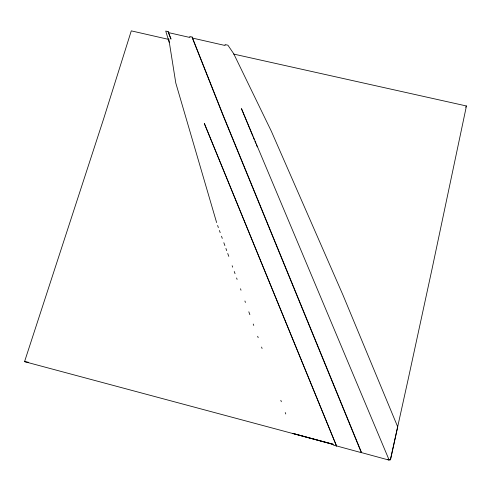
<?xml version="1.0" encoding="UTF-8"?>
<svg xmlns="http://www.w3.org/2000/svg" width="491" height="491" viewBox="0 0 491 491"><rect width="100%" height="100%" fill="white"/><g stroke="black" fill="none" stroke-linecap="round" stroke-linejoin="round"><path stroke-width="0.74" d="M233.661 54.071L466.45 105.982L431.951 269.418L408.113 379.555L390.388 459.748L388.927 459.355M388.43 459.245L390.474 459.791L397.692 426.82L343.025 295.183L271.357 131.269L233.673 53.66L227.922 45.215L225.025 44.558L225.16 45.51L192.368 38.04L192.153 37.077L189.741 36.524L189.962 37.494L168.413 32.59L168.137 31.608L165.725 31.062L169.309 42.735M332.923 444.281L24.55 361.64L103.662 118.761L131.281 30.859L168.585 39.384M465.628 107.241L466.45 105.982M24.55 361.64L28.269 362.223M333.236 444.269L292.789 433.412L332.389 444.245L333.727 445.239L336.531 445.994L204.379 123.585L336.531 445.994M336.347 445.859L361.591 452.727L223.141 115.176L192.153 37.077M192.368 38.04L223.276 115.956L361.327 452.567L389.185 460.141L241.443 108.603L252.883 136.24M389.866 459.478L390.474 459.791M387.509 459.275L389.185 460.141M253.473 137.658L254.35 139.782M254.939 141.199L255.817 143.329M256.406 144.747L257.284 146.87M168.137 31.608L170.997 39.102L168.413 32.59M217.593 225.437L218.378 227.597M219.416 230.475L220.195 232.636M221.496 236.232L222.282 238.393M223.841 242.707L224.878 245.586M225.921 248.464L226.701 250.625M227.744 253.503L228.781 256.382M232.163 265.735L232.685 267.178M234.25 271.492L235.029 273.653M236.588 277.974L237.11 279.41M240.492 288.763L241.013 290.206M244.917 301.001L245.432 302.438M248.82 311.791L249.858 314.67M253.239 324.029L253.761 325.465M257.665 336.261L258.186 337.698M261.568 347.057L262.09 348.493M280.821 400.306L281.343 401.748M285.246 412.538L285.762 413.981M216.623 222.595L175.784 82.991L168.738 38.666"/></g></svg>
